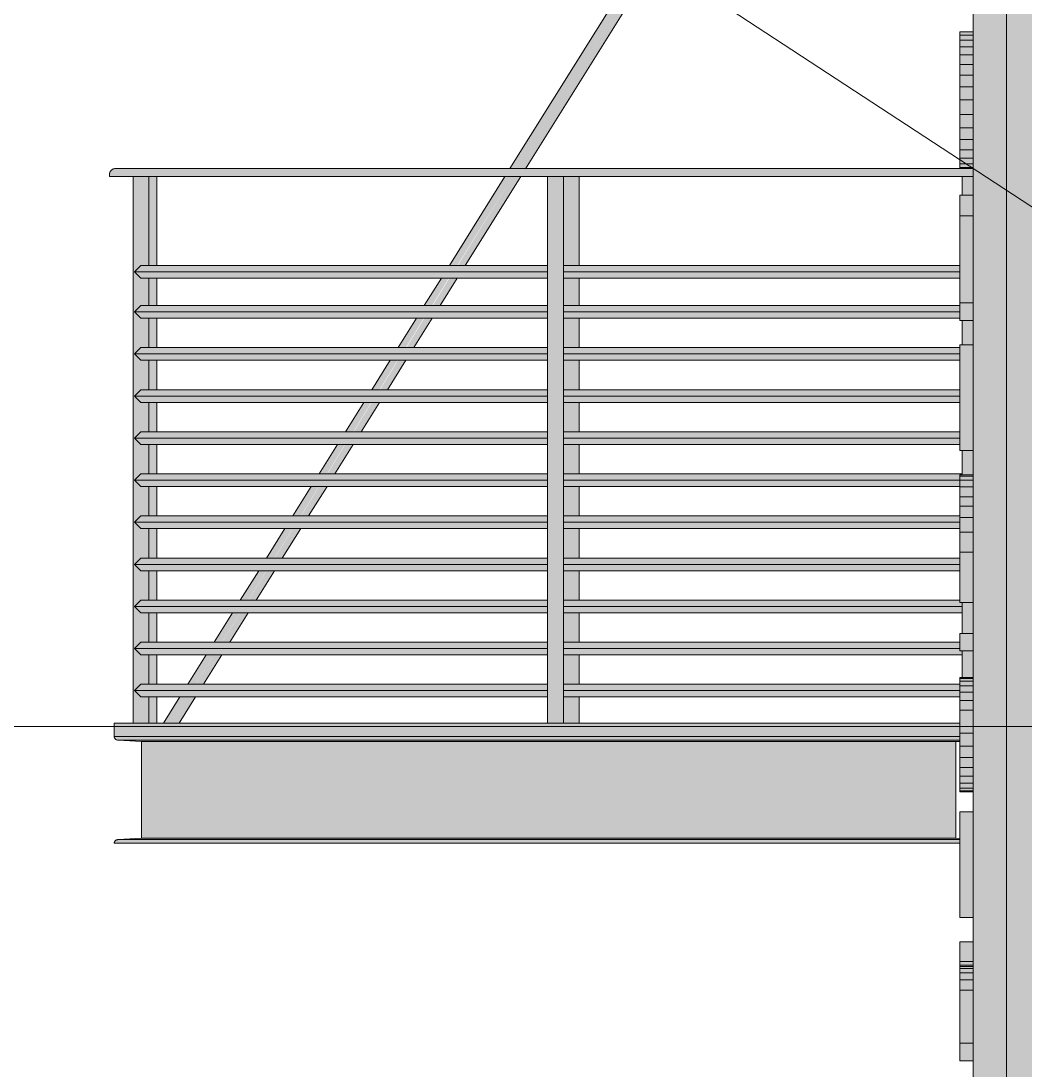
# Model space of a CAD drawing. Header units: inches. Extents: x 1750 to 8392, y -297 to 660.
# Drawn here: x 4814.1 to 4889.2, y 242.3 to 320.8 of the extents above; entities that cross this region are included whole.
import ezdxf

# ---------------------------------------------------------------- set-up
doc = ezdxf.new("R2010")
doc.units = ezdxf.units.IN
doc.header["$MEASUREMENT"] = 0
doc.linetypes.add('Grid Line 1_2_', pattern=[0.875, 0.5, -0.125, 0.125, -0.125])
for name, color, linetype, lineweight in [('0-4', 50, 'Continuous', 5), ('A-FLOR-3', 192, 'Continuous', 5), ('A-FLOR-4', 192, 'Continuous', 9), ('A-FLOR-HRAL', 11, 'Continuous', 9), ('A-FLOR-LEVL-1', 51, 'Grid Line 1_2_', 9), ('A-GENM', 5, 'Continuous', 9), ('A-GENM-1', 5, 'Continuous', 5), ('A-GLAZ-CWMG', 51, 'Continuous', 9), ('A-WALL-1', 113, 'Continuous', 9), ('G-ANNO-TEXT', 231, 'Continuous', 9)]:
    doc.layers.add(name, color=color, linetype=linetype, lineweight=lineweight)

# ---------------------------------------------------------------- blocks, each defined once
blk = doc.blocks.new('CTR - 1st Phase -Stairs _ Elevators_rvt-2-BUILDING ELEVATION - NORTH')
at = {"layer": 'A-FLOR-LEVL-1'}
blk.add_line((-12376.809, 268), (-9659.778, 268), dxfattribs=at)
blk = doc.blocks.new('Rectangular Mullion - Profile_Polycarbonate_right-1741241-BUILDING ELEVATION - NORTH')
at = {"layer": 'A-GLAZ-CWMG'}
blk.add_hatch(color=256, dxfattribs=at).paths.add_polyline_path([(-12117.915, 230.125), (-12117.027, 230.125), (-12117.027, 350.125), (-12119.527, 350.125), (-12119.527, 230.125), (-12117.93, 230.125)], flags=0)
for p, q in [((-12119.527, 350.125), (-12117.027, 350.125)), ((-12119.527, 350.125), (-12119.527, 230.125)), ((-12117.027, 230.125), (-12117.027, 350.125)), ((-12117.027, 230.125), (-12119.527, 230.125))]:
    blk.add_line(p, q, dxfattribs=at)
blk = doc.blocks.new('Rectangular Mullion - Profile_Polycarbonate_right-1739823-BUILDING ELEVATION - NORTH')
at = {"layer": 'A-GLAZ-CWMG'}
blk.add_hatch(color=256, dxfattribs=at).paths.add_polyline_path([(-12117.027, 230.125), (-12114.277, 230.125), (-12114.277, 350.125), (-12117.027, 350.125), (-12117.027, 231.5)], flags=0)
for p, q in [((-12117.027, 350.125), (-12114.277, 350.125)), ((-12114.277, 230.125), (-12114.277, 350.125)), ((-12114.277, 230.125), (-12117.027, 230.125))]:
    blk.add_line(p, q, dxfattribs=at)
blk = doc.blocks.new('Railing - Baluster_01-V74-BUILDING ELEVATION - NORTH')
at = {"layer": 'A-FLOR-HRAL'}
blk.add_hatch(color=256, dxfattribs=at).paths.add_polyline_path([(-11388.124, 136.25), (-11388.124, 177.155), (-11389.306, 177.155), (-11389.306, 136.25)], flags=0)
for p, q in [((-11389.306, 177.155), (-11389.306, 136.25)), ((-11388.124, 136.25), (-11388.124, 177.155))]:
    blk.add_line(p, q, dxfattribs=at)
blk = doc.blocks.new('Railing - Baluster_01-V76-BUILDING ELEVATION - NORTH')
at = {"layer": 'A-FLOR-HRAL'}
h = blk.add_hatch(color=256, dxfattribs=at)
h.paths.add_polyline_path([(-12150.214, 136.25), (-12149.033, 136.25), (-12149.033, 138.202), (-12150.214, 138.202)], flags=0)
h.paths.add_polyline_path([(-12149.033, 139.148), (-12149.033, 141.354), (-12150.214, 141.354), (-12150.214, 139.148)], flags=0)
h.paths.add_polyline_path([(-12150.214, 142.301), (-12149.033, 142.301), (-12149.033, 144.503), (-12150.214, 144.503), (-12150.214, 144.121)], flags=0)
h.paths.add_polyline_path([(-12149.033, 145.449), (-12149.033, 147.651), (-12150.214, 147.651), (-12150.214, 145.449)], flags=0)
h.paths.add_polyline_path([(-12149.033, 148.598), (-12149.033, 150.8), (-12150.214, 150.8), (-12150.214, 148.598)], flags=0)
h.paths.add_polyline_path([(-12150.214, 151.746), (-12149.033, 151.746), (-12149.033, 153.952), (-12150.214, 153.952)], flags=0)
h.paths.add_polyline_path([(-12149.033, 154.898), (-12149.033, 157.1), (-12150.214, 157.1), (-12150.214, 154.898)], flags=0)
h.paths.add_polyline_path([(-12150.214, 158.047), (-12149.033, 158.047), (-12149.033, 160.249), (-12150.214, 160.249)], flags=0)
h.paths.add_polyline_path([(-12150.214, 161.195), (-12149.033, 161.195), (-12149.033, 163.401), (-12150.214, 163.401)], flags=0)
h.paths.add_polyline_path([(-12150.214, 164.348), (-12149.033, 164.348), (-12149.033, 166.55), (-12150.214, 166.55)], flags=0)
h.paths.add_polyline_path([(-12150.214, 167.496), (-12149.033, 167.496), (-12149.033, 169.55), (-12150.214, 169.55), (-12150.214, 168.052)], flags=0)
h.paths.add_polyline_path([(-12149.033, 170.496), (-12149.033, 177.155), (-12150.214, 177.155), (-12150.214, 170.496)], flags=0)
for p, q in [((-12149.033, 177.155), (-12149.033, 170.496)), ((-12149.033, 169.55), (-12149.033, 167.496)), ((-12149.033, 166.55), (-12149.033, 164.348)), ((-12149.033, 163.401), (-12149.033, 161.195)), ((-12149.033, 160.249), (-12149.033, 158.047)), ((-12149.033, 157.1), (-12149.033, 154.898)), ((-12149.033, 153.952), (-12149.033, 151.746)), ((-12149.033, 150.8), (-12149.033, 148.598)), ((-12149.033, 147.651), (-12149.033, 145.449)), ((-12149.033, 144.503), (-12149.033, 142.301)), ((-12149.033, 141.354), (-12149.033, 139.148)), ((-12149.033, 138.202), (-12149.033, 136.25))]:
    blk.add_line(p, q, dxfattribs=at)
blk = doc.blocks.new('Railing - Baluster_01-V75-BUILDING ELEVATION - NORTH')
at = {"layer": 'A-FLOR-HRAL'}
blk.add_hatch(color=256, dxfattribs=at).paths.add_polyline_path([(-11206.08, 136.25), (-11204.899, 136.25), (-11204.899, 177.155), (-11206.08, 177.155), (-11206.08, 170.496), (-11205.489, 170.496), (-11205.016, 170.023), (-11205.489, 169.55), (-11206.08, 169.55), (-11206.08, 167.496), (-11205.489, 167.496), (-11205.016, 167.023), (-11205.489, 166.55), (-11206.08, 166.55), (-11206.08, 164.348), (-11205.489, 164.348), (-11205.016, 163.874), (-11205.489, 163.401), (-11206.08, 163.401), (-11206.08, 161.195), (-11205.489, 161.195), (-11205.016, 160.722), (-11205.489, 160.249), (-11206.08, 160.249), (-11206.08, 158.047), (-11205.489, 158.047), (-11205.016, 157.574), (-11205.489, 157.1), (-11206.08, 157.1), (-11206.08, 154.898), (-11205.489, 154.898), (-11205.016, 154.425), (-11205.489, 153.952), (-11206.08, 153.952), (-11206.08, 151.746), (-11205.489, 151.746), (-11205.016, 151.273), (-11205.489, 150.8), (-11206.08, 150.8), (-11206.08, 148.598), (-11205.489, 148.598), (-11205.016, 148.124), (-11205.489, 147.651), (-11206.08, 147.651), (-11206.08, 145.449), (-11205.489, 145.449), (-11205.016, 144.976), (-11205.489, 144.503), (-11206.08, 144.503), (-11206.08, 142.301), (-11205.489, 142.301), (-11205.016, 141.828), (-11205.532, 141.354), (-11206.08, 141.354), (-11206.08, 139.148), (-11205.489, 139.148), (-11205.016, 138.675), (-11205.532, 138.202), (-11206.08, 138.202), (-11206.08, 138.139)], flags=0)
for p, q in [((-11206.08, 170.496), (-11206.08, 177.155)), ((-11204.899, 177.155), (-11204.899, 136.25)), ((-11206.08, 167.496), (-11206.08, 169.55)), ((-11206.08, 164.348), (-11206.08, 166.55)), ((-11206.08, 161.195), (-11206.08, 163.401)), ((-11206.08, 158.047), (-11206.08, 160.249)), ((-11206.08, 154.898), (-11206.08, 157.1)), ((-11206.08, 151.746), (-11206.08, 153.952)), ((-11206.08, 148.598), (-11206.08, 150.8)), ((-11206.08, 145.449), (-11206.08, 147.651)), ((-11206.08, 142.301), (-11206.08, 144.503)), ((-11206.08, 139.148), (-11206.08, 141.354)), ((-11206.08, 136.25), (-11206.08, 138.202))]:
    blk.add_line(p, q, dxfattribs=at)
blk = doc.blocks.new('Railing - Baluster_01-V80-BUILDING ELEVATION - NORTH')
at = {"layer": 'A-FLOR-HRAL'}
h = blk.add_hatch(color=256, dxfattribs=at)
h.paths.add_polyline_path([(-12120.361, 271.663), (-12119.527, 271.663), (-12119.527, 273.641), (-12120.361, 273.641)], flags=0)
h.paths.add_polyline_path([(-12119.527, 274.96), (-12119.527, 277.268), (-12120.361, 277.268), (-12120.361, 274.96)], flags=0)
h.paths.add_polyline_path([(-12119.527, 286.829), (-12119.527, 288.642), (-12120.361, 288.642), (-12120.361, 286.829)], flags=0)
h.paths.add_polyline_path([(-12119.527, 296.555), (-12119.527, 298.368), (-12120.361, 298.368), (-12120.361, 296.555)], flags=0)
h.paths.add_polyline_path([(-12120.361, 307.764), (-12119.527, 307.764), (-12119.527, 309.155), (-12120.361, 309.155)], flags=0)
for p, q in [((-12120.361, 307.764), (-12120.361, 309.155)), ((-12120.361, 296.555), (-12120.361, 298.368)), ((-12120.361, 286.829), (-12120.361, 288.642)), ((-12120.361, 274.96), (-12120.361, 277.268)), ((-12120.361, 271.663), (-12120.361, 273.641))]:
    blk.add_line(p, q, dxfattribs=at)
blk = doc.blocks.new('Railing - Railing-2571799-BUILDING ELEVATION - NORTH')
at = {"layer": 'A-FLOR-HRAL'}
for points in [[(-12153.975, 309.278), (-12119.527, 309.279), (-12119.527, 309.743), (-12183.851, 309.734), (-12184.063, 309.612), (-12184.186, 309.4), (-12184.202, 309.278), (-12154.009, 309.278)], [(-12184.202, 309.155), (-12119.527, 309.155), (-12119.527, 309.278), (-12184.202, 309.278)]]:
    blk.add_hatch(color=256, dxfattribs=at).paths.add_polyline_path(points, flags=0)
h = blk.add_hatch(color=256, dxfattribs=at)
h.paths.add_polyline_path([(-12182.313, 302.023), (-12151.395, 302.023), (-12151.395, 302.496), (-12181.839, 302.496)], flags=0)
h.paths.add_polyline_path([(-12120.527, 302.023), (-12120.527, 302.496), (-12150.214, 302.496), (-12150.214, 302.023), (-12122.349, 302.023)], flags=0)
h = blk.add_hatch(color=256, dxfattribs=at)
h.paths.add_polyline_path([(-12158.794, 301.55), (-12151.395, 301.55), (-12151.395, 302.023), (-12182.313, 302.023), (-12181.839, 301.55), (-12158.849, 301.55)], flags=0)
h.paths.add_polyline_path([(-12120.527, 301.55), (-12120.527, 302.023), (-12150.214, 302.023), (-12150.214, 301.55), (-12122.349, 301.55)], flags=0)
h = blk.add_hatch(color=256, dxfattribs=at)
h.paths.add_polyline_path([(-12160.37, 299.023), (-12151.395, 299.023), (-12151.395, 299.496), (-12181.839, 299.496), (-12182.313, 299.023), (-12160.432, 299.023)], flags=0)
h.paths.add_polyline_path([(-12120.527, 299.023), (-12120.527, 299.496), (-12150.214, 299.496), (-12150.214, 299.023), (-12122.349, 299.023)], flags=0)
h = blk.add_hatch(color=256, dxfattribs=at)
h.paths.add_polyline_path([(-12181.839, 298.55), (-12151.395, 298.55), (-12151.395, 299.023), (-12182.313, 299.023)], flags=0)
h.paths.add_polyline_path([(-12120.527, 298.55), (-12120.527, 299.023), (-12150.214, 299.023), (-12150.214, 298.55), (-12122.349, 298.55)], flags=0)
h = blk.add_hatch(color=256, dxfattribs=at)
h.paths.add_polyline_path([(-12161.874, 295.874), (-12151.395, 295.874), (-12151.395, 296.348), (-12181.839, 296.348), (-12182.313, 295.874), (-12161.88, 295.874)], flags=0)
h.paths.add_polyline_path([(-12120.527, 295.874), (-12120.527, 296.348), (-12150.214, 296.348), (-12150.214, 295.874), (-12122.349, 295.874)], flags=0)
h = blk.add_hatch(color=256, dxfattribs=at)
h.paths.add_polyline_path([(-12120.527, 295.401), (-12120.527, 295.874), (-12150.214, 295.874), (-12150.214, 295.401), (-12122.349, 295.401)], flags=0)
h.paths.add_polyline_path([(-12181.839, 295.401), (-12151.395, 295.401), (-12151.395, 295.874), (-12182.313, 295.874)], flags=0)
h = blk.add_hatch(color=256, dxfattribs=at)
h.paths.add_polyline_path([(-12182.313, 292.722), (-12151.395, 292.722), (-12151.395, 293.195), (-12181.839, 293.195)], flags=0)
h.paths.add_polyline_path([(-12120.527, 292.722), (-12120.527, 293.195), (-12150.214, 293.195), (-12150.214, 292.722), (-12122.349, 292.722)], flags=0)
h = blk.add_hatch(color=256, dxfattribs=at)
h.paths.add_polyline_path([(-12164.675, 292.249), (-12151.395, 292.249), (-12151.395, 292.722), (-12182.313, 292.722), (-12181.839, 292.249), (-12164.707, 292.249)], flags=0)
h.paths.add_polyline_path([(-12120.527, 292.249), (-12120.527, 292.722), (-12150.214, 292.722), (-12150.214, 292.249), (-12122.349, 292.249)], flags=0)
h = blk.add_hatch(color=256, dxfattribs=at)
h.paths.add_polyline_path([(-12182.313, 289.574), (-12151.395, 289.574), (-12151.395, 290.047), (-12181.839, 290.047)], flags=0)
h.paths.add_polyline_path([(-12122.349, 289.574), (-12120.527, 289.574), (-12120.527, 290.047), (-12150.214, 290.047), (-12150.214, 289.574), (-12142.065, 289.574)], flags=0)
h = blk.add_hatch(color=256, dxfattribs=at)
h.paths.add_polyline_path([(-12120.527, 289.1), (-12120.527, 289.574), (-12150.214, 289.574), (-12150.214, 289.1), (-12122.349, 289.1)], flags=0)
h.paths.add_polyline_path([(-12181.839, 289.1), (-12151.395, 289.1), (-12151.395, 289.574), (-12182.313, 289.574)], flags=0)
h = blk.add_hatch(color=256, dxfattribs=at)
h.paths.add_polyline_path([(-12168.323, 286.425), (-12151.395, 286.425), (-12151.395, 286.898), (-12181.839, 286.898), (-12182.313, 286.425), (-12168.348, 286.425)], flags=0)
h.paths.add_polyline_path([(-12120.527, 286.425), (-12120.527, 286.829), (-12120.361, 286.829), (-12120.361, 286.898), (-12150.214, 286.898), (-12150.214, 286.425), (-12122.349, 286.425)], flags=0)
h = blk.add_hatch(color=256, dxfattribs=at)
h.paths.add_polyline_path([(-12181.839, 285.952), (-12151.395, 285.952), (-12151.395, 286.425), (-12182.313, 286.425)], flags=0)
h.paths.add_polyline_path([(-12120.527, 285.952), (-12120.527, 286.425), (-12150.214, 286.425), (-12150.214, 285.952), (-12122.349, 285.952)], flags=0)
h = blk.add_hatch(color=256, dxfattribs=at)
h.paths.add_polyline_path([(-12170.171, 283.273), (-12151.395, 283.273), (-12151.395, 283.746), (-12181.839, 283.746), (-12182.313, 283.273), (-12170.192, 283.273)], flags=0)
h.paths.add_polyline_path([(-12120.527, 283.273), (-12120.527, 283.746), (-12150.214, 283.746), (-12150.214, 283.273), (-12122.349, 283.273)], flags=0)
h = blk.add_hatch(color=256, dxfattribs=at)
h.paths.add_polyline_path([(-12181.839, 282.8), (-12151.395, 282.8), (-12151.395, 283.273), (-12182.313, 283.273)], flags=0)
h.paths.add_polyline_path([(-12120.527, 282.8), (-12120.527, 283.273), (-12150.214, 283.273), (-12150.214, 282.8), (-12122.349, 282.8)], flags=0)
h = blk.add_hatch(color=256, dxfattribs=at)
h.paths.add_polyline_path([(-12172.156, 280.124), (-12151.395, 280.124), (-12151.395, 280.598), (-12181.839, 280.598), (-12182.313, 280.124), (-12172.27, 280.124)], flags=0)
h.paths.add_polyline_path([(-12120.527, 280.124), (-12120.527, 280.598), (-12150.214, 280.598), (-12150.214, 280.124), (-12122.349, 280.124)], flags=0)
h = blk.add_hatch(color=256, dxfattribs=at)
h.paths.add_polyline_path([(-12172.567, 279.651), (-12151.395, 279.651), (-12151.395, 280.124), (-12182.313, 280.124), (-12181.796, 279.651), (-12172.583, 279.651)], flags=0)
h.paths.add_polyline_path([(-12120.527, 279.651), (-12120.527, 280.124), (-12150.214, 280.124), (-12150.214, 279.651), (-12122.349, 279.651)], flags=0)
h = blk.add_hatch(color=256, dxfattribs=at)
h.paths.add_polyline_path([(-12173.687, 276.976), (-12151.395, 276.976), (-12151.395, 277.449), (-12181.839, 277.449), (-12182.313, 276.976), (-12173.689, 276.976)], flags=0)
h.paths.add_polyline_path([(-12120.361, 276.976), (-12120.361, 277.268), (-12120.527, 277.268), (-12120.527, 277.449), (-12150.214, 277.449), (-12150.214, 276.976), (-12120.527, 276.976)], flags=0)
h = blk.add_hatch(color=256, dxfattribs=at)
h.paths.add_polyline_path([(-12174.539, 276.503), (-12151.395, 276.503), (-12151.395, 276.976), (-12182.313, 276.976), (-12181.796, 276.503), (-12174.551, 276.503)], flags=0)
h.paths.add_polyline_path([(-12120.361, 276.503), (-12120.361, 276.976), (-12150.214, 276.976), (-12150.214, 276.503), (-12122.349, 276.503)], flags=0)
h = blk.add_hatch(color=256, dxfattribs=at)
h.paths.add_polyline_path([(-12176.232, 273.828), (-12151.395, 273.828), (-12151.395, 274.301), (-12181.839, 274.301), (-12182.313, 273.828), (-12176.358, 273.828)], flags=0)
h.paths.add_polyline_path([(-12120.527, 273.828), (-12120.527, 274.301), (-12150.214, 274.301), (-12150.214, 273.828), (-12122.349, 273.828)], flags=0)
h = blk.add_hatch(color=256, dxfattribs=at)
h.paths.add_polyline_path([(-12181.839, 273.354), (-12151.395, 273.354), (-12151.395, 273.828), (-12182.313, 273.828)], flags=0)
h.paths.add_polyline_path([(-12120.361, 273.354), (-12120.361, 273.641), (-12120.527, 273.641), (-12120.527, 273.828), (-12150.214, 273.828), (-12150.214, 273.354), (-12120.527, 273.354)], flags=0)
h = blk.add_hatch(color=256, dxfattribs=at)
h.paths.add_polyline_path([(-12182.313, 270.675), (-12151.395, 270.675), (-12151.395, 271.148), (-12181.839, 271.148)], flags=0)
h.paths.add_polyline_path([(-12120.527, 270.675), (-12120.527, 271.148), (-12150.214, 271.148), (-12150.214, 270.675), (-12122.349, 270.675)], flags=0)
h = blk.add_hatch(color=256, dxfattribs=at)
h.paths.add_polyline_path([(-12181.839, 270.202), (-12151.395, 270.202), (-12151.395, 270.675), (-12182.313, 270.675)], flags=0)
h.paths.add_polyline_path([(-12120.527, 270.202), (-12120.527, 270.675), (-12150.214, 270.675), (-12150.214, 270.202), (-12122.349, 270.202)], flags=0)
for p, q in [((-12120.527, 309.75), (-12183.729, 309.75)), ((-12184.202, 309.155), (-12184.202, 309.278)), ((-12119.527, 309.155), (-12184.202, 309.155)), ((-12182.313, 302.023), (-12181.839, 302.496)), ((-12181.839, 302.496), (-12151.395, 302.496)), ((-12150.214, 302.496), (-12120.527, 302.496)), ((-12181.839, 301.55), (-12182.313, 302.023)), ((-12151.395, 302.023), (-12182.313, 302.023)), ((-12151.395, 301.55), (-12181.839, 301.55)), ((-12120.527, 302.023), (-12150.214, 302.023)), ((-12120.527, 301.55), (-12150.214, 301.55)), ((-12182.313, 299.023), (-12181.839, 299.496)), ((-12181.839, 299.496), (-12151.395, 299.496)), ((-12150.214, 299.496), (-12120.527, 299.496)), ((-12181.839, 298.55), (-12182.313, 299.023)), ((-12151.395, 299.023), (-12182.313, 299.023)), ((-12151.395, 298.55), (-12181.839, 298.55)), ((-12120.527, 299.023), (-12150.214, 299.023)), ((-12120.527, 298.55), (-12150.214, 298.55)), ((-12182.313, 295.874), (-12181.839, 296.348)), ((-12181.839, 296.348), (-12151.395, 296.348)), ((-12150.214, 296.348), (-12120.527, 296.348)), ((-12181.839, 295.401), (-12182.313, 295.874)), ((-12151.395, 295.874), (-12182.313, 295.874)), ((-12151.395, 295.401), (-12181.839, 295.401)), ((-12120.527, 295.874), (-12150.214, 295.874)), ((-12120.527, 295.401), (-12150.214, 295.401)), ((-12182.313, 292.722), (-12181.839, 293.195)), ((-12181.839, 293.195), (-12151.395, 293.195)), ((-12150.214, 293.195), (-12120.527, 293.195)), ((-12181.839, 292.249), (-12182.313, 292.722)), ((-12151.395, 292.722), (-12182.313, 292.722)), ((-12151.395, 292.249), (-12181.839, 292.249)), ((-12120.527, 292.722), (-12150.214, 292.722)), ((-12120.527, 292.249), (-12150.214, 292.249)), ((-12182.313, 289.574), (-12181.839, 290.047)), ((-12181.839, 290.047), (-12151.395, 290.047)), ((-12150.214, 290.047), (-12120.527, 290.047)), ((-12181.839, 289.1), (-12182.313, 289.574)), ((-12151.395, 289.574), (-12182.313, 289.574)), ((-12151.395, 289.1), (-12181.839, 289.1)), ((-12120.527, 289.574), (-12150.214, 289.574)), ((-12120.527, 289.1), (-12150.214, 289.1)), ((-12182.313, 286.425), (-12181.839, 286.898)), ((-12181.839, 286.898), (-12151.395, 286.898)), ((-12150.214, 286.898), (-12120.361, 286.898)), ((-12181.839, 285.952), (-12182.313, 286.425)), ((-12151.395, 286.425), (-12182.313, 286.425)), ((-12151.395, 285.952), (-12181.839, 285.952)), ((-12120.527, 286.425), (-12150.214, 286.425)), ((-12120.527, 285.952), (-12150.214, 285.952)), ((-12182.313, 283.273), (-12181.839, 283.746)), ((-12181.839, 283.746), (-12151.395, 283.746)), ((-12150.214, 283.746), (-12120.527, 283.746)), ((-12181.839, 282.8), (-12182.313, 283.273)), ((-12151.395, 283.273), (-12182.313, 283.273)), ((-12151.395, 282.8), (-12181.839, 282.8)), ((-12120.527, 283.273), (-12150.214, 283.273)), ((-12120.527, 282.8), (-12150.214, 282.8)), ((-12182.313, 280.124), (-12181.839, 280.598)), ((-12181.839, 280.598), (-12151.395, 280.598)), ((-12150.214, 280.598), (-12120.527, 280.598)), ((-12181.839, 279.651), (-12182.313, 280.124)), ((-12151.395, 280.124), (-12182.313, 280.124)), ((-12151.395, 279.651), (-12181.839, 279.651)), ((-12120.527, 280.124), (-12150.214, 280.124)), ((-12120.527, 279.651), (-12150.214, 279.651)), ((-12182.313, 276.976), (-12181.839, 277.449)), ((-12181.839, 277.449), (-12151.395, 277.449)), ((-12150.214, 277.449), (-12120.527, 277.449)), ((-12181.839, 276.503), (-12182.313, 276.976)), ((-12151.395, 276.976), (-12182.313, 276.976)), ((-12151.395, 276.503), (-12181.839, 276.503)), ((-12120.361, 276.976), (-12150.214, 276.976)), ((-12120.361, 276.503), (-12150.214, 276.503)), ((-12182.313, 273.828), (-12181.839, 274.301)), ((-12181.839, 274.301), (-12151.395, 274.301)), ((-12150.214, 274.301), (-12120.527, 274.301)), ((-12181.839, 273.354), (-12182.313, 273.828)), ((-12151.395, 273.828), (-12182.313, 273.828)), ((-12151.395, 273.354), (-12181.839, 273.354)), ((-12120.527, 273.828), (-12150.214, 273.828)), ((-12120.361, 273.354), (-12150.214, 273.354)), ((-12182.313, 270.675), (-12181.839, 271.148)), ((-12181.839, 271.148), (-12151.395, 271.148)), ((-12150.214, 271.148), (-12120.527, 271.148)), ((-12181.839, 270.202), (-12182.313, 270.675)), ((-12151.395, 270.675), (-12182.313, 270.675)), ((-12151.395, 270.202), (-12181.839, 270.202)), ((-12120.527, 270.675), (-12150.214, 270.675)), ((-12120.527, 270.202), (-12150.214, 270.202))]:
    blk.add_line(p, q, dxfattribs=at)
blk.add_open_spline([(-12184.202, 309.278), (-12184.202, 309.319), (-12184.193, 309.381), (-12184.167, 309.459), (-12184.139, 309.514), (-12184.111, 309.557), (-12184.085, 309.589), (-12184.056, 309.619), (-12184.018, 309.653), (-12183.975, 309.682), (-12183.938, 309.702), (-12183.901, 309.719), (-12183.832, 309.742), (-12183.77, 309.75), (-12183.729, 309.75)], degree=3, knots=[0, 0, 0, 0, 0.166667, 0.25, 0.333333, 0.416667, 0.458333, 0.5, 0.583333, 0.666667, 0.708333, 0.75, 0.833333, 1, 1, 1, 1], dxfattribs=at)
at = {"extrusion": (0, 0, -1), "zscale": -1}
for name, p in [('Railing - Baluster_01-V75-BUILDING ELEVATION - NORTH', (23387.329, 132)), ('Railing - Baluster_01-V74-BUILDING ELEVATION - NORTH', (23539.52, 132))]:
    blk.add_blockref(name, p, dxfattribs=at)
for name, p in [('Railing - Baluster_01-V76-BUILDING ELEVATION - NORTH', (-31.625, 132)), ('Railing - Baluster_01-V76-BUILDING ELEVATION - NORTH', (0, 132)), ('Railing - Baluster_01-V80-BUILDING ELEVATION - NORTH', (0, 0))]:
    blk.add_blockref(name, p)
blk = doc.blocks.new('Walls 70 - Walls 1-2571830-BUILDING ELEVATION - NORTH')
at = {"layer": 'A-WALL-1'}
h = blk.add_hatch(color=256, dxfattribs=at)
h.paths.add_polyline_path([(-12174.4, 277.449), (-12174.399, 277.449), (-12173.024, 279.651)], flags=0)
h.paths.add_polyline_path([(-12170.465, 283.746), (-12170.465, 283.746), (-12169.087, 285.952)], flags=0)
h.paths.add_polyline_path([(-12170.446, 283.746), (-12170.444, 283.746), (-12169.067, 285.952)], flags=0)
h.paths.add_polyline_path([(-12168.495, 286.898), (-12168.495, 286.898), (-12167.992, 287.704)], flags=0)
h.paths.add_polyline_path([(-12166.528, 290.047), (-12166.527, 290.047), (-12165.152, 292.249)], flags=0)
h.paths.add_polyline_path([(-12166.509, 290.047), (-12166.507, 290.047), (-12165.133, 292.249)], flags=0)
h.paths.add_polyline_path([(-12164.561, 293.195), (-12164.56, 293.195), (-12164.253, 293.687)], flags=0)
h.paths.add_polyline_path([(-12162.591, 296.348), (-12162.59, 296.348), (-12161.78, 297.645)], flags=0)
h.paths.add_polyline_path([(-12162.572, 296.348), (-12162.569, 296.348), (-12161.78, 297.615)], flags=0)
h.paths.add_polyline_path([(-12160.605, 299.496), (-12160.602, 299.496), (-12160.496, 299.669)], flags=0)
h.paths.add_polyline_path([(-12158.749, 302.496), (-12158.748, 302.496), (-12156.851, 305.533)], flags=0)
h.paths.add_polyline_path([(-12158.73, 302.496), (-12158.727, 302.496), (-12156.851, 305.503)], flags=0)
h.paths.add_polyline_path([(-12154.216, 309.75), (-12154.215, 309.75), (-12153.038, 311.635)], flags=0)
h.paths.add_polyline_path([(-12154.198, 309.75), (-12154.194, 309.75), (-12153.02, 311.635)], flags=0)
h.paths.add_polyline_path([(-12145.278, 323.6), (-12145.254, 323.6), (-12142.065, 328.744)], flags=0)
h.paths.add_polyline_path([(-12137.639, 335.565), (-12122.704, 359.496), (-12137.648, 335.565)], flags=0)
h = blk.add_hatch(color=256, dxfattribs=at)
h.paths.add_polyline_path([(-12177.158, 271.148), (-12177.158, 271.148), (-12176.567, 272.095)], flags=0)
h.paths.add_polyline_path([(-12173.221, 277.449), (-12173.221, 277.449), (-12171.845, 279.651)], flags=0)
h.paths.add_polyline_path([(-12171.254, 280.598), (-12171.253, 280.598), (-12170.552, 281.722)], flags=0)
h.paths.add_polyline_path([(-12170.571, 281.722), (-12170.57, 281.722), (-12170.572, 281.722)], flags=0)
h.paths.add_polyline_path([(-12169.286, 283.746), (-12169.286, 283.746), (-12167.908, 285.952)], flags=0)
h.paths.add_polyline_path([(-12167.317, 286.898), (-12167.316, 286.898), (-12166.813, 287.704)], flags=0)
h.paths.add_polyline_path([(-12167.336, 286.898), (-12167.335, 286.898), (-12167.338, 286.898)], flags=0)
h.paths.add_polyline_path([(-12165.35, 290.047), (-12165.349, 290.047), (-12163.974, 292.249)], flags=0)
h.paths.add_polyline_path([(-12165.37, 290.047), (-12165.368, 290.047), (-12163.994, 292.249)], flags=0)
h.paths.add_polyline_path([(-12161.413, 296.348), (-12161.412, 296.348), (-12160.037, 298.55)], flags=0)
h.paths.add_polyline_path([(-12161.432, 296.348), (-12161.43, 296.348), (-12161.433, 296.348)], flags=0)
h.paths.add_polyline_path([(-12159.445, 299.496), (-12159.444, 299.496), (-12159.337, 299.669)], flags=0)
h.paths.add_polyline_path([(-12159.464, 299.496), (-12159.463, 299.496), (-12159.466, 299.496)], flags=0)
h.paths.add_polyline_path([(-12153.038, 309.75), (-12153.037, 309.75), (-12151.922, 311.536)], flags=0)
h.paths.add_polyline_path([(-12137.343, 335.565), (-12137.323, 335.565), (-12137.352, 335.565)], flags=0)
for p, q in [((-12118.92, 366.235), (-12154.221, 309.743)), ((-12153.047, 309.734), (-12118.92, 364.348)), ((-12154.588, 309.155), (-12158.749, 302.496)), ((-12157.57, 302.496), (-12153.409, 309.155)), ((-12159.34, 301.55), (-12160.623, 299.496)), ((-12159.444, 299.496), (-12158.161, 301.55)), ((-12161.215, 298.55), (-12162.591, 296.348)), ((-12161.412, 296.348), (-12160.036, 298.55)), ((-12163.182, 295.401), (-12164.561, 293.195)), ((-12163.381, 293.195), (-12162.003, 295.401)), ((-12165.152, 292.249), (-12166.528, 290.047)), ((-12165.349, 290.047), (-12163.973, 292.249)), ((-12167.119, 289.1), (-12168.495, 286.898)), ((-12167.316, 286.898), (-12165.94, 289.1)), ((-12169.087, 285.952), (-12170.465, 283.746)), ((-12169.286, 283.746), (-12167.908, 285.952)), ((-12171.057, 282.8), (-12172.432, 280.598)), ((-12171.253, 280.598), (-12169.877, 282.8)), ((-12173.024, 279.651), (-12174.4, 277.449)), ((-12173.221, 277.449), (-12171.845, 279.651)), ((-12174.991, 276.503), (-12176.367, 274.301)), ((-12175.188, 274.301), (-12173.812, 276.503)), ((-12176.959, 273.354), (-12178.337, 271.148)), ((-12177.158, 271.148), (-12175.779, 273.354)), ((-12178.928, 270.202), (-12180.148, 268.25)), ((-12178.969, 268.25), (-12177.749, 270.202))]:
    blk.add_line(p, q, dxfattribs=at)
blk = doc.blocks.new('Walls 72 - Walls 1-2571864-BUILDING ELEVATION - NORTH')
at = {"layer": 'A-WALL-1'}
for points in [[(-12118.896, 366.147), (-12118.589, 366.153), (-12118.589, 369.397), (-12118.92, 369.397), (-12118.92, 366.147)], [(-12118.749, 362.897), (-12118.589, 362.915), (-12118.589, 366.147), (-12118.92, 366.109), (-12118.92, 362.897)]]:
    blk.add_hatch(color=256, dxfattribs=at).paths.add_polyline_path(points, flags=0)
h = blk.add_hatch(color=256, dxfattribs=at)
h.paths.add_polyline_path([(-12180.148, 268.25), (-12179.559, 268.25), (-12178.344, 270.202), (-12178.928, 270.202), (-12179.207, 269.756)], flags=0)
h.paths.add_polyline_path([(-12177.899, 271.148), (-12177.747, 271.148), (-12176.378, 273.354), (-12176.958, 273.354), (-12178.314, 271.148), (-12177.9, 271.148)], flags=0)
h.paths.add_polyline_path([(-12176.288, 274.301), (-12175.778, 274.301), (-12174.414, 276.503), (-12174.991, 276.503), (-12176.343, 274.301), (-12176.292, 274.301)], flags=0)
h.paths.add_polyline_path([(-12173.973, 277.449), (-12173.81, 277.449), (-12172.451, 279.651), (-12173.023, 279.651), (-12174.373, 277.449), (-12174.089, 277.449)], flags=0)
h.paths.add_polyline_path([(-12172.43, 280.598), (-12171.843, 280.598), (-12170.487, 282.8), (-12171.036, 282.8), (-12172.432, 280.598)], flags=0)
h.paths.add_polyline_path([(-12170.435, 283.746), (-12169.875, 283.746), (-12168.521, 285.952), (-12169.066, 285.952), (-12170.443, 283.746)], flags=0)
h.paths.add_polyline_path([(-12170.465, 283.746), (-12170.446, 283.746), (-12169.086, 285.952)], flags=0)
h.paths.add_polyline_path([(-12168.416, 286.898), (-12167.906, 286.898), (-12166.558, 289.1), (-12167.098, 289.1), (-12168.427, 286.898)], flags=0)
h.paths.add_polyline_path([(-12166.527, 290.047), (-12166.509, 290.047), (-12165.151, 292.249)], flags=0)
h.paths.add_polyline_path([(-12166.494, 290.047), (-12165.938, 290.047), (-12164.594, 292.249), (-12165.131, 292.249), (-12166.506, 290.047)], flags=0)
h.paths.add_polyline_path([(-12164.124, 293.195), (-12163.971, 293.195), (-12162.629, 295.401), (-12163.161, 295.401), (-12164.495, 293.195), (-12164.147, 293.195)], flags=0)
h.paths.add_polyline_path([(-12164.555, 293.195), (-12164.542, 293.195), (-12164.56, 293.195)], flags=0)
h.paths.add_polyline_path([(-12162.18, 296.348), (-12162.001, 296.348), (-12160.665, 298.55), (-12161.193, 298.55), (-12162.527, 296.348), (-12162.253, 296.348)], flags=0)
h.paths.add_polyline_path([(-12162.59, 296.348), (-12162.572, 296.348), (-12161.78, 297.643)], flags=0)
h.paths.add_polyline_path([(-12160.427, 299.496), (-12160.034, 299.496), (-12158.794, 301.55), (-12159.318, 301.55), (-12160.561, 299.496), (-12160.451, 299.496)], flags=0)
h.paths.add_polyline_path([(-12160.617, 299.496), (-12160.605, 299.496), (-12160.622, 299.496)], flags=0)
h.paths.add_polyline_path([(-12158.576, 302.496), (-12158.159, 302.496), (-12153.998, 309.155), (-12154.566, 309.155), (-12158.688, 302.496), (-12158.584, 302.496)], flags=0)
h.paths.add_polyline_path([(-12158.735, 302.496), (-12158.73, 302.496), (-12158.742, 302.496)], flags=0)
h.paths.add_polyline_path([(-12154.013, 309.75), (-12153.626, 309.75), (-12118.92, 365.306), (-12118.943, 365.478), (-12137.648, 335.565), (-12137.692, 335.565), (-12118.92, 365.582), (-12118.92, 365.727), (-12118.92, 365.795), (-12118.92, 365.92), (-12118.92, 365.993), (-12118.947, 366.153), (-12154.159, 309.75), (-12154.043, 309.75)], flags=0)
h.paths.add_polyline_path([(-12154.207, 309.75), (-12154.198, 309.75), (-12154.215, 309.75)], flags=0)
h = blk.add_hatch(color=256, dxfattribs=at)
h.paths.add_polyline_path([(-12179.556, 268.25), (-12178.969, 268.25), (-12177.77, 270.202), (-12178.339, 270.202), (-12179.559, 268.25)], flags=0)
h.paths.add_polyline_path([(-12177.326, 271.148), (-12177.158, 271.148), (-12175.8, 273.354), (-12176.369, 273.354), (-12177.74, 271.148), (-12177.329, 271.148)], flags=0)
h.paths.add_polyline_path([(-12175.273, 274.301), (-12175.188, 274.301), (-12173.833, 276.503), (-12174.402, 276.503), (-12175.765, 274.301), (-12175.353, 274.301)], flags=0)
h.paths.add_polyline_path([(-12173.242, 277.449), (-12173.221, 277.449), (-12171.866, 279.651), (-12172.434, 279.651), (-12173.793, 277.449), (-12173.293, 277.449)], flags=0)
h.paths.add_polyline_path([(-12171.67, 280.598), (-12171.254, 280.598), (-12169.899, 282.8), (-12170.467, 282.8), (-12171.821, 280.598), (-12171.678, 280.598)], flags=0)
h.paths.add_polyline_path([(-12169.305, 283.746), (-12169.286, 283.746), (-12167.927, 285.952)], flags=0)
h.paths.add_polyline_path([(-12169.581, 283.746), (-12169.308, 283.746), (-12167.976, 285.952), (-12168.497, 285.952), (-12169.849, 283.746), (-12169.59, 283.746)], flags=0)
h.paths.add_polyline_path([(-12167.611, 286.898), (-12167.338, 286.898), (-12166.007, 289.1), (-12166.53, 289.1), (-12167.874, 286.898), (-12167.622, 286.898)], flags=0)
h.paths.add_polyline_path([(-12167.335, 286.898), (-12167.317, 286.898), (-12166.832, 287.704)], flags=0)
h.paths.add_polyline_path([(-12165.516, 290.047), (-12165.37, 290.047), (-12164.038, 292.249), (-12164.562, 292.249), (-12165.902, 290.047), (-12165.521, 290.047)], flags=0)
h.paths.add_polyline_path([(-12163.529, 293.195), (-12163.403, 293.195), (-12162.067, 295.401), (-12162.593, 295.401), (-12163.93, 293.195), (-12163.548, 293.195)], flags=0)
h.paths.add_polyline_path([(-12161.822, 296.348), (-12161.433, 296.348), (-12160.098, 298.55), (-12160.625, 298.55), (-12161.955, 296.348), (-12161.849, 296.348)], flags=0)
h.paths.add_polyline_path([(-12159.617, 299.496), (-12159.466, 299.496), (-12158.222, 301.55), (-12158.751, 301.55), (-12159.983, 299.496), (-12159.641, 299.496)], flags=0)
h.paths.add_polyline_path([(-12159.463, 299.496), (-12159.445, 299.496), (-12159.355, 299.669)], flags=0)
h.paths.add_polyline_path([(-12157.649, 302.496), (-12157.592, 302.496), (-12153.466, 309.155), (-12153.998, 309.155), (-12158.114, 302.496), (-12157.675, 302.496)], flags=0)
h.paths.add_polyline_path([(-12157.583, 302.496), (-12157.571, 302.496), (-12157.588, 302.496)], flags=0)
h.paths.add_polyline_path([(-12153.116, 309.75), (-12153.059, 309.75), (-12118.92, 364.394), (-12118.92, 364.612), (-12118.92, 364.664), (-12118.92, 364.789), (-12118.92, 364.857), (-12118.92, 365.002), (-12118.92, 365.05), (-12118.92, 365.292), (-12153.626, 309.75), (-12153.148, 309.75)], flags=0)
h.paths.add_polyline_path([(-12153.055, 309.75), (-12153.038, 309.75), (-12151.922, 311.563)], flags=0)
for p, q in [((-12118.589, 369.397), (-12118.92, 369.397)), ((-12118.92, 366.147), (-12118.92, 369.397)), ((-12118.92, 366.235), (-12154.221, 309.743)), ((-12118.92, 362.897), (-12118.92, 366.147)), ((-12153.047, 309.734), (-12118.92, 364.348)), ((-12118.92, 362.897), (-12118.589, 362.897)), ((-12154.588, 309.155), (-12158.749, 302.496)), ((-12157.57, 302.496), (-12153.409, 309.155)), ((-12159.34, 301.55), (-12160.623, 299.496)), ((-12159.444, 299.496), (-12158.161, 301.55)), ((-12161.215, 298.55), (-12162.591, 296.348)), ((-12161.412, 296.348), (-12160.036, 298.55)), ((-12163.182, 295.401), (-12164.561, 293.195)), ((-12163.381, 293.195), (-12162.003, 295.401)), ((-12165.152, 292.249), (-12166.528, 290.047)), ((-12165.349, 290.047), (-12163.973, 292.249)), ((-12167.119, 289.1), (-12168.495, 286.898)), ((-12167.316, 286.898), (-12165.94, 289.1)), ((-12169.087, 285.952), (-12170.465, 283.746)), ((-12169.286, 283.746), (-12167.908, 285.952)), ((-12171.057, 282.8), (-12172.432, 280.598)), ((-12171.253, 280.598), (-12169.877, 282.8)), ((-12173.024, 279.651), (-12174.4, 277.449)), ((-12173.221, 277.449), (-12171.845, 279.651)), ((-12174.991, 276.503), (-12176.367, 274.301)), ((-12175.188, 274.301), (-12173.812, 276.503)), ((-12176.959, 273.354), (-12178.337, 271.148)), ((-12177.158, 271.148), (-12175.779, 273.354)), ((-12178.928, 270.202), (-12180.148, 268.25)), ((-12178.969, 268.25), (-12177.749, 270.202))]:
    blk.add_line(p, q, dxfattribs=at)
blk = doc.blocks.new('Walls 142 - Walls 3-2571884-BUILDING ELEVATION - NORTH')
at = {"layer": 'A-WALL-1'}
for points in [[(-12180.506, 266.977), (-12120.527, 267.015), (-12120.527, 267.25), (-12183.839, 267.25), (-12183.803, 267.113), (-12183.703, 267.014), (-12183.566, 266.977), (-12180.507, 266.977)], [(-12122.349, 266.859), (-12120.527, 266.879), (-12120.527, 266.977), (-12183.566, 266.977), (-12181.171, 266.859), (-12161.78, 266.859)], [(-12121.308, 259.25), (-12120.527, 259.25), (-12120.527, 259.523), (-12183.703, 259.486), (-12183.803, 259.386), (-12183.839, 259.25), (-12122.349, 259.25)], [(-12120.527, 259.523), (-12120.527, 259.621), (-12121.308, 259.641), (-12181.796, 259.641), (-12183.566, 259.523), (-12120.82, 259.523)]]:
    blk.add_hatch(color=256, dxfattribs=at).paths.add_polyline_path(points, flags=0)
h = blk.add_hatch(color=256, dxfattribs=at)
h.paths.add_polyline_path([(-12181.308, 259.641), (-12120.82, 259.641), (-12120.82, 266.859), (-12181.796, 266.859), (-12181.796, 259.641)], flags=0)
h.paths.add_polyline_path([(-12180.334, 266.192), (-12180.334, 266.192), (-12180.294, 266.256)], flags=0)
h.paths.add_polyline_path([(-12180.467, 266.325), (-12180.467, 266.325), (-12180.424, 266.394)], flags=0)
h.paths.add_polyline_path([(-12180.509, 266.256), (-12180.51, 266.256), (-12180.467, 266.325)], flags=0)
for p, q in [((-12120.527, 267.25), (-12183.839, 267.25)), ((-12183.566, 266.977), (-12120.527, 266.977)), ((-12181.796, 266.859), (-12183.566, 266.977)), ((-12120.527, 266.977), (-12183.566, 266.977)), ((-12181.796, 259.641), (-12181.796, 266.859)), ((-12120.82, 266.859), (-12181.796, 266.859)), ((-12120.82, 266.859), (-12120.527, 266.879)), ((-12120.82, 259.641), (-12120.82, 266.859)), ((-12183.839, 259.25), (-12120.527, 259.25)), ((-12183.566, 259.523), (-12181.796, 259.641)), ((-12120.527, 259.523), (-12183.566, 259.523)), ((-12120.527, 259.523), (-12183.566, 259.523)), ((-12120.82, 259.641), (-12181.796, 259.641)), ((-12120.527, 259.621), (-12120.82, 259.641))]:
    blk.add_line(p, q, dxfattribs=at)
for points, knots in [([(-12183.566, 266.977), (-12183.59, 266.977), (-12183.626, 266.982), (-12183.671, 266.997), (-12183.698, 267.01), (-12183.718, 267.023), (-12183.738, 267.037), (-12183.756, 267.052), (-12183.772, 267.07), (-12183.787, 267.088), (-12183.803, 267.113), (-12183.819, 267.145), (-12183.835, 267.19), (-12183.839, 267.226), (-12183.839, 267.25)], [0, 0, 0, 0, 0.166667, 0.25, 0.333333, 0.375, 0.416667, 0.5, 0.541667, 0.583333, 0.666667, 0.75, 0.833333, 1, 1, 1, 1]), ([(-12183.839, 259.25), (-12183.839, 259.274), (-12183.835, 259.31), (-12183.819, 259.355), (-12183.803, 259.387), (-12183.787, 259.412), (-12183.772, 259.43), (-12183.756, 259.448), (-12183.733, 259.467), (-12183.708, 259.484), (-12183.687, 259.495), (-12183.666, 259.505), (-12183.626, 259.518), (-12183.59, 259.523), (-12183.566, 259.523)], [0, 0, 0, 0, 0.166667, 0.25, 0.333333, 0.416667, 0.458333, 0.5, 0.583333, 0.666667, 0.708333, 0.75, 0.833333, 1, 1, 1, 1])]:
    blk.add_open_spline(points, degree=3, knots=knots, dxfattribs=at)

msp = doc.modelspace()

# ---------------------------------------------------------------- hatches: boundary and pattern name
at = {"layer": 'A-FLOR-3'}
msp.add_hatch(color=256, dxfattribs=at).paths.add_polyline_path([(4882.5294, 267.25), (4884.3517, 267.25), (4884.3517, 268.25), (4821.0392, 268.25), (4821.0392, 267.25), (4843.0985, 267.25)], flags=0)
at = {"layer": 'A-GENM-1'}
for points in [[(4885.3517, 319.7225), (4885.3517, 319.9632), (4884.3517, 319.9632), (4884.3517, 319.7225)], [(4885.3517, 319.3559), (4885.3517, 319.7225), (4884.3517, 319.7225), (4884.3517, 319.3559)], [(4885.3517, 318.8635), (4885.3517, 319.3559), (4884.3517, 319.3559), (4884.3517, 318.8635)], [(4884.3517, 318.2451), (4885.3517, 318.2451), (4885.3517, 318.8635), (4884.3517, 318.8635), (4884.3517, 318.513)], [(4885.3517, 317.5249), (4885.3517, 318.2451), (4884.3517, 318.2451), (4884.3517, 317.5249)], [(4885.3517, 316.7268), (4885.3517, 317.5249), (4884.3517, 317.5249), (4884.3517, 316.7268)], [(4885.3517, 315.8507), (4885.3517, 316.7268), (4884.3517, 316.7268), (4884.3517, 315.8507)], [(4885.3517, 314.8967), (4885.3517, 315.8507), (4884.3517, 315.8507), (4884.3517, 314.8967)], [(4885.3517, 313.7834), (4885.3517, 314.8967), (4884.3517, 314.8967), (4884.3517, 313.7834)], [(4884.3517, 312.7875), (4885.3517, 312.7875), (4885.3517, 313.7834), (4884.3517, 313.7834)], [(4884.3517, 311.9089), (4885.3517, 311.9089), (4885.3517, 312.7875), (4884.3517, 312.7875)], [(4884.5176, 311.1477), (4885.3517, 311.1477), (4885.3517, 311.9089), (4884.3517, 311.9089), (4884.3517, 311.1477)], [(4885.3517, 310.533), (4885.3517, 311.1477), (4884.3517, 311.1477), (4884.3517, 310.533), (4884.5176, 310.533)], [(4884.5176, 310.0939), (4885.3517, 310.0939), (4885.3517, 310.533), (4884.3517, 310.533), (4884.3517, 310.0939)], [(4884.5176, 309.8305), (4885.3517, 309.8305), (4885.3517, 310.0939), (4884.3517, 310.0939), (4884.3517, 309.8305)], [(4884.3517, 309.7426), (4885.3517, 309.75), (4885.3517, 309.8305), (4884.3517, 309.8305), (4884.3517, 309.75)], [(4885.3517, 306.2165), (4885.3517, 307.7645), (4884.3517, 307.7645), (4884.3517, 306.2165), (4884.5176, 306.2165)], [(4884.5176, 299.687), (4885.3517, 299.687), (4885.3517, 306.2165), (4884.3517, 306.2165), (4884.3517, 299.687)], [(4884.5176, 298.3682), (4885.3517, 298.3682), (4885.3517, 299.687), (4884.3517, 299.6694), (4884.3517, 298.3682)], [(4884.5176, 288.6422), (4885.3517, 288.6422), (4885.3517, 296.5549), (4884.3517, 296.5549), (4884.3517, 288.6422)], [(4884.5176, 286.7288), (4885.3517, 286.7288), (4885.3517, 286.8289), (4884.3517, 286.8289), (4884.3517, 286.7288)], [(4884.5176, 286.4284), (4885.3517, 286.4284), (4885.3517, 286.7288), (4884.3517, 286.7288), (4884.3517, 286.4284)], [(4884.5176, 285.9168), (4885.3517, 285.9168), (4885.3517, 286.4284), (4884.3517, 286.4252), (4884.3517, 285.9168)], [(4884.5176, 285.183), (4885.3517, 285.183), (4885.3517, 285.9168), (4884.3517, 285.9168), (4884.3517, 285.183)], [(4884.5176, 284.4711), (4885.3517, 284.4711), (4885.3517, 285.183), (4884.3517, 285.183), (4884.3517, 284.4711)], [(4885.3517, 283.6388), (4885.3517, 284.4711), (4884.3517, 284.4711), (4884.3517, 283.6388), (4884.5176, 283.6388)], [(4885.3517, 282.5432), (4885.3517, 283.6388), (4884.3517, 283.6388), (4884.3517, 282.5432), (4884.5176, 282.5432)], [(4884.5176, 281.0412), (4885.3517, 281.0412), (4885.3517, 282.5432), (4884.3517, 282.5432), (4884.3517, 281.0412)], [(4884.5176, 277.2678), (4885.3517, 277.2678), (4885.3517, 281.0412), (4884.3517, 281.0412), (4884.3517, 277.2678)], [(4884.5176, 273.6411), (4885.3517, 273.6411), (4885.3517, 274.9599), (4884.3517, 274.9599), (4884.3517, 273.6411)], [(4884.5176, 271.5933), (4885.3517, 271.5933), (4885.3517, 271.663), (4884.3517, 271.663), (4884.3517, 271.5933)], [(4884.5176, 271.3841), (4885.3517, 271.3841), (4885.3517, 271.5933), (4884.3517, 271.5933), (4884.3517, 271.3841)], [(4884.3517, 271.0356), (4885.3517, 271.0356), (4885.3517, 271.3841), (4884.3517, 271.3841), (4884.3517, 271.1484)], [(4884.3517, 270.5477), (4885.3517, 270.5477), (4885.3517, 271.0356), (4884.3517, 271.0356), (4884.3517, 270.6752)], [(4884.5176, 269.9382), (4885.3517, 269.9382), (4885.3517, 270.5477), (4884.3517, 270.5477), (4884.3517, 269.9382)], [(4884.3517, 269.225), (4885.3517, 269.2534), (4885.3517, 269.9382), (4884.3517, 269.9382), (4884.3517, 269.2534)], [(4884.3517, 267.4877), (4885.3517, 267.4877), (4885.3517, 269.225), (4884.3517, 269.225), (4884.3517, 267.9488)], [(4885.3517, 266.5236), (4885.3517, 267.4877), (4884.3517, 267.4877), (4884.3517, 266.5236)], [(4884.3517, 265.6663), (4885.3517, 265.6663), (4885.3517, 266.5236), (4884.3517, 266.5236), (4884.3517, 265.8624)], [(4885.3517, 264.9157), (4885.3517, 265.6663), (4884.3517, 265.6663), (4884.3517, 264.9157)], [(4884.3517, 264.2719), (4885.3517, 264.2719), (4885.3517, 264.9157), (4884.3517, 264.9157), (4884.3517, 264.8006)], [(4885.3517, 263.7552), (4885.3517, 264.2719), (4884.3517, 264.2719), (4884.3517, 263.7552)], [(4885.3517, 263.3862), (4885.3517, 263.7552), (4884.3517, 263.7552), (4884.3517, 263.3862)], [(4884.3517, 263.1647), (4885.3517, 263.1647), (4885.3517, 263.3862), (4884.3517, 263.3862)], [(4884.3517, 263.0909), (4885.3517, 263.0909), (4885.3517, 263.1647), (4884.3517, 263.1647)], [(4884.3517, 253.6946), (4885.3517, 253.6946), (4885.3517, 261.6073), (4884.3517, 261.6073), (4884.3517, 257.791)], [(4884.3517, 250.4106), (4885.3517, 250.4106), (4885.3517, 251.8813), (4884.3517, 251.8813), (4884.3517, 251.8084)], [(4885.3517, 250.1221), (4885.3517, 250.4106), (4884.3517, 250.4106), (4884.3517, 250.1221)], [(4885.3517, 250.0268), (4885.3517, 250.1221), (4884.3517, 250.1221), (4884.3517, 250.0268)], [(4885.3517, 249.8684), (4885.3517, 250.0268), (4884.3517, 250.0268), (4884.3517, 249.8684)], [(4885.3517, 249.558), (4885.3517, 249.8684), (4884.3517, 249.8516), (4884.3517, 249.558)], [(4885.3517, 249.0429), (4885.3517, 249.558), (4884.3517, 249.558), (4884.3517, 249.0429)], [(4885.3517, 248.2701), (4885.3517, 249.0429), (4884.3517, 249.0429), (4884.3517, 248.2701)], [(4885.3517, 244.2983), (4885.3517, 248.2701), (4884.3517, 248.2701), (4884.3517, 244.2983)], [(4885.3517, 242.9796), (4885.3517, 244.2983), (4884.3517, 244.2983), (4884.3517, 242.9796)]]:
    msp.add_hatch(color=256, dxfattribs=at).paths.add_polyline_path(points, flags=0)

# ---------------------------------------------------------------- linework, layer by layer
at = {"layer": 'A-FLOR-4'}
for p, q in [((4821.0392, 268.25), (4884.3517, 268.25)), ((4821.0392, 268.25), (4821.0392, 267.25)), ((4884.3517, 267.25), (4821.0392, 267.25))]:
    msp.add_line(p, q, dxfattribs=at)
at = {"layer": 'A-FLOR-LEVL-1'}
msp.add_line((4628.8196, 268), (7344.3503, 268), dxfattribs=at)
at = {"layer": 'A-GENM'}
for p, q in [((4884.3517, 319.7225), (4884.3517, 319.9632)), ((4885.3517, 319.9632), (4884.3517, 319.9632)), ((4884.3517, 319.3559), (4884.3517, 319.7225)), ((4885.3517, 319.7225), (4884.3517, 319.7225)), ((4884.3517, 318.8635), (4884.3517, 319.3559)), ((4885.3517, 319.3559), (4884.3517, 319.3559)), ((4884.3517, 318.2451), (4884.3517, 318.8635)), ((4885.3517, 318.8635), (4884.3517, 318.8635)), ((4884.3517, 317.5249), (4884.3517, 318.2451)), ((4885.3517, 318.2451), (4884.3517, 318.2451)), ((4884.3517, 316.7268), (4884.3517, 317.5249)), ((4885.3517, 317.5249), (4884.3517, 317.5249)), ((4884.3517, 315.8507), (4884.3517, 316.7268)), ((4885.3517, 316.7268), (4884.3517, 316.7268)), ((4884.3517, 314.8967), (4884.3517, 315.8507)), ((4885.3517, 315.8507), (4884.3517, 315.8507)), ((4884.3517, 313.7834), (4884.3517, 314.8967)), ((4885.3517, 314.8967), (4884.3517, 314.8967)), ((4884.3517, 312.7875), (4884.3517, 313.7834)), ((4885.3517, 313.7834), (4884.3517, 313.7834)), ((4884.3517, 311.9089), (4884.3517, 312.7875)), ((4885.3517, 312.7875), (4884.3517, 312.7875)), ((4884.3517, 311.1477), (4884.3517, 311.9089)), ((4885.3517, 311.9089), (4884.3517, 311.9089)), ((4884.3517, 310.533), (4884.3517, 311.1477)), ((4885.3517, 311.1477), (4884.3517, 311.1477)), ((4884.3517, 310.0939), (4884.3517, 310.533)), ((4885.3517, 310.533), (4884.3517, 310.533)), ((4884.3517, 309.8305), (4884.3517, 310.0939)), ((4885.3517, 310.0939), (4884.3517, 310.0939)), ((4884.3517, 309.7426), (4884.3517, 309.8305)), ((4885.3517, 309.8305), (4884.3517, 309.8305)), ((4885.3517, 309.7426), (4884.3517, 309.7426)), ((4884.3517, 306.2165), (4884.3517, 307.7645)), ((4885.3517, 307.7645), (4884.3517, 307.7645)), ((4884.3517, 299.687), (4884.3517, 306.2165)), ((4885.3517, 306.2165), (4884.3517, 306.2165)), ((4884.3517, 298.3682), (4884.3517, 299.687)), ((4885.3517, 299.687), (4884.3517, 299.687)), ((4884.3517, 298.3682), (4885.3517, 298.3682)), ((4884.3517, 288.6422), (4884.3517, 296.5549)), ((4885.3517, 296.5549), (4884.3517, 296.5549)), ((4884.3517, 288.6422), (4885.3517, 288.6422)), ((4884.3517, 286.7288), (4884.3517, 286.8289)), ((4885.3517, 286.8289), (4884.3517, 286.8289)), ((4884.3517, 286.4284), (4884.3517, 286.7288)), ((4885.3517, 286.7288), (4884.3517, 286.7288)), ((4884.3517, 285.9168), (4884.3517, 286.4284)), ((4885.3517, 286.4284), (4884.3517, 286.4284)), ((4884.3517, 285.183), (4884.3517, 285.9168)), ((4885.3517, 285.9168), (4884.3517, 285.9168)), ((4884.3517, 284.4711), (4884.3517, 285.183)), ((4885.3517, 285.183), (4884.3517, 285.183)), ((4884.3517, 283.6388), (4884.3517, 284.4711)), ((4885.3517, 284.4711), (4884.3517, 284.4711)), ((4884.3517, 282.5432), (4884.3517, 283.6388)), ((4885.3517, 283.6388), (4884.3517, 283.6388)), ((4884.3517, 281.0412), (4884.3517, 282.5432)), ((4885.3517, 282.5432), (4884.3517, 282.5432)), ((4884.3517, 277.2678), (4884.3517, 281.0412)), ((4885.3517, 281.0412), (4884.3517, 281.0412)), ((4885.3517, 277.2678), (4884.3517, 277.2678)), ((4884.3517, 273.6411), (4884.3517, 274.9599)), ((4885.3517, 274.9599), (4884.3517, 274.9599)), ((4884.3517, 273.6411), (4885.3517, 273.6411)), ((4884.3517, 271.5933), (4884.3517, 271.663)), ((4885.3517, 271.663), (4884.3517, 271.663)), ((4884.3517, 271.3841), (4884.3517, 271.5933)), ((4885.3517, 271.5933), (4884.3517, 271.5933)), ((4884.3517, 271.0356), (4884.3517, 271.3841)), ((4885.3517, 271.3841), (4884.3517, 271.3841)), ((4884.3517, 270.5477), (4884.3517, 271.0356)), ((4885.3517, 271.0356), (4884.3517, 271.0356)), ((4884.3517, 269.9382), (4884.3517, 270.5477)), ((4885.3517, 270.5477), (4884.3517, 270.5477)), ((4884.3517, 269.225), (4884.3517, 269.9382)), ((4885.3517, 269.9382), (4884.3517, 269.9382)), ((4884.3517, 267.4877), (4884.3517, 269.225)), ((4885.3517, 269.225), (4884.3517, 269.225)), ((4884.3517, 266.5236), (4884.3517, 267.4877)), ((4885.3517, 267.4877), (4884.3517, 267.4877)), ((4884.3517, 265.6663), (4884.3517, 266.5236)), ((4885.3517, 266.5236), (4884.3517, 266.5236)), ((4884.3517, 264.9157), (4884.3517, 265.6663)), ((4885.3517, 265.6663), (4884.3517, 265.6663)), ((4884.3517, 264.2719), (4884.3517, 264.9157)), ((4885.3517, 264.9157), (4884.3517, 264.9157)), ((4884.3517, 263.7552), (4884.3517, 264.2719)), ((4885.3517, 264.2719), (4884.3517, 264.2719)), ((4884.3517, 263.3862), (4884.3517, 263.7552)), ((4885.3517, 263.7552), (4884.3517, 263.7552)), ((4884.3517, 263.1647), (4884.3517, 263.3862)), ((4885.3517, 263.3862), (4884.3517, 263.3862)), ((4884.3517, 263.0909), (4884.3517, 263.1647)), ((4885.3517, 263.1647), (4884.3517, 263.1647)), ((4885.3517, 263.0909), (4884.3517, 263.0909)), ((4884.3517, 253.6946), (4884.3517, 261.6073)), ((4885.3517, 261.6073), (4884.3517, 261.6073)), ((4884.3517, 253.6946), (4885.3517, 253.6946)), ((4884.3517, 250.4106), (4884.3517, 251.8813)), ((4885.3517, 251.8813), (4884.3517, 251.8813)), ((4884.3517, 250.1221), (4884.3517, 250.4106)), ((4885.3517, 250.4106), (4884.3517, 250.4106)), ((4884.3517, 250.0268), (4884.3517, 250.1221)), ((4885.3517, 250.1221), (4884.3517, 250.1221)), ((4884.3517, 249.8684), (4884.3517, 250.0268)), ((4885.3517, 250.0268), (4884.3517, 250.0268)), ((4884.3517, 249.558), (4884.3517, 249.8684)), ((4885.3517, 249.8684), (4884.3517, 249.8684)), ((4884.3517, 249.0429), (4884.3517, 249.558)), ((4885.3517, 249.558), (4884.3517, 249.558)), ((4884.3517, 248.2701), (4884.3517, 249.0429)), ((4885.3517, 249.0429), (4884.3517, 249.0429)), ((4884.3517, 244.2983), (4884.3517, 248.2701)), ((4885.3517, 248.2701), (4884.3517, 248.2701)), ((4884.3517, 242.9796), (4884.3517, 244.2983)), ((4885.3517, 244.2983), (4884.3517, 244.2983)), ((4884.3517, 242.9796), (4885.3517, 242.9796))]:
    msp.add_line(p, q, dxfattribs=at)
at = {"layer": 'G-ANNO-TEXT'}
msp.add_line((4930.9821, 279.8697), (4798.8746, 366.3686), dxfattribs=at)

# ---------------------------------------------------------------- block references
at = {"layer": '0-4'}
msp.add_blockref('CTR - 1st Phase -Stairs _ Elevators_rvt-2-BUILDING ELEVATION - NORTH', (17004.8786, 0), dxfattribs=at)
at = {"layer": 'A-FLOR-HRAL'}
msp.add_blockref('Railing - Railing-2571799-BUILDING ELEVATION - NORTH', (17004.8786, 0), dxfattribs=at)
at = {"layer": 'A-GLAZ-CWMG'}
for name in ['Rectangular Mullion - Profile_Polycarbonate_right-1741241-BUILDING ELEVATION - NORTH', 'Rectangular Mullion - Profile_Polycarbonate_right-1739823-BUILDING ELEVATION - NORTH']:
    msp.add_blockref(name, (17004.8786, 0), dxfattribs=at)
at = {"layer": 'A-WALL-1'}
for name in ['Walls 72 - Walls 1-2571864-BUILDING ELEVATION - NORTH', 'Walls 70 - Walls 1-2571830-BUILDING ELEVATION - NORTH', 'Walls 142 - Walls 3-2571884-BUILDING ELEVATION - NORTH']:
    msp.add_blockref(name, (17004.8786, 0), dxfattribs=at)

doc.saveas('drawing.dxf')
